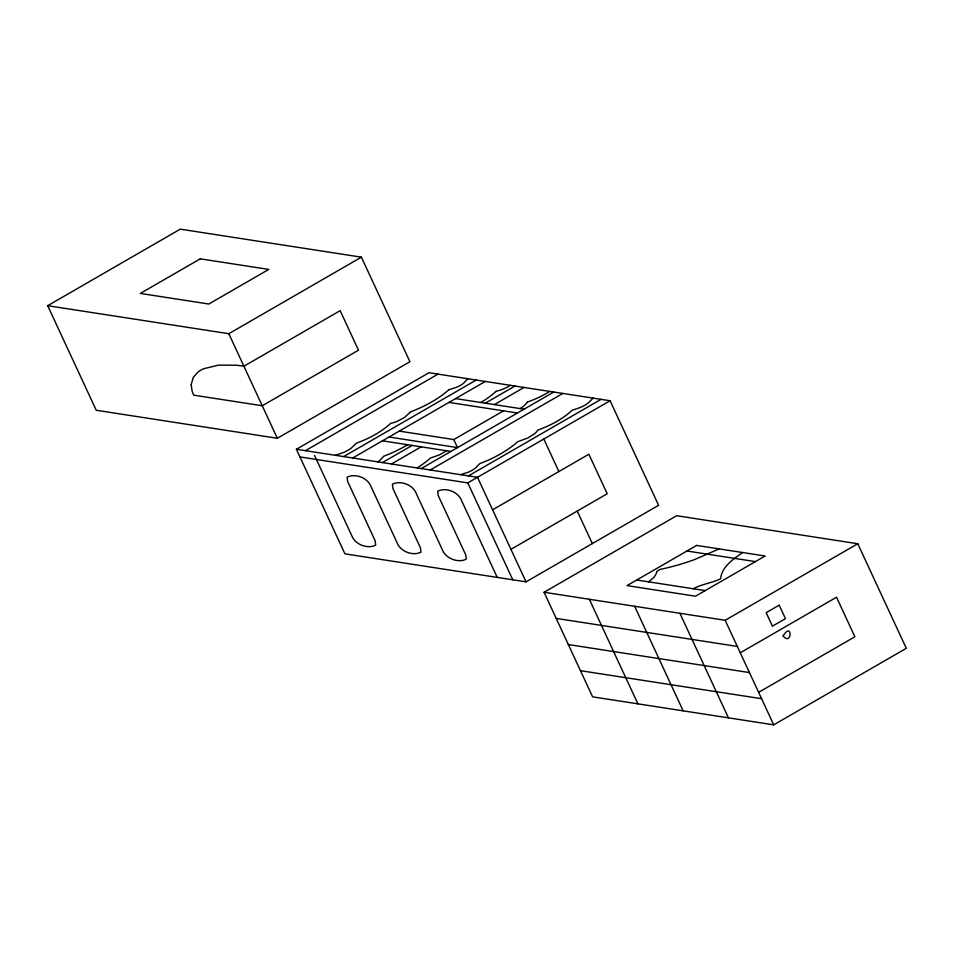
<?xml version="1.0" encoding="UTF-8"?>
<svg xmlns="http://www.w3.org/2000/svg" width="954" height="954" viewBox="0 0 954 954"><rect width="100%" height="100%" fill="white"/><g stroke="black" fill="none" stroke-linecap="round" stroke-linejoin="round"><path stroke-width="1.43" d="M467.913 378.75L463.62 383.198A33.163 19.152 0 0 1 456.429 387.348L448.738 389.828M593.185 398.128L588.32 402.898A39.674 22.908 0 0 1 580.449 407.441L572.197 410.256L570.504 411.758A107.408 62.01 0 0 1 540.453 429.133L537.829 430.087A30.445 17.577 0 0 1 534.812 433.545L527.8 438.017L517.783 441.666A131.592 75.974 0 0 1 479.802 463.62L475.486 468.044A33.163 19.152 0 0 1 468.295 472.194L460.603 474.675M410.733 411.77L404.424 417.542L396.661 421.596A30.445 17.577 0 0 1 390.687 423.337L389.005 424.852A107.408 62.01 0 0 1 358.942 442.215L356.319 443.181L351.466 447.951A39.674 22.908 0 0 1 343.595 452.494L335.331 455.296M446.508 450.753L439.722 454.772L430.409 458.087A132.546 76.523 0 0 1 417.125 467.949M742.546 552.509C733.495 559.104 721.773 566.545 720.592 578.78C711.994 583.073 701.858 583.931 693.331 588.773M648.589 581.845L653.728 577.492A30.611 17.673 0 0 0 656.865 571.327L660.144 569.419A181.439 104.749 0 0 0 694.5 559.604L719.221 548.908M47.7 305.697L180.282 229.151L361.399 257.163L409.922 361.733L277.34 438.28L96.235 410.256L47.7 305.697L228.817 333.709L361.399 257.163M296.396 449.274L428.978 372.728L610.095 400.752L658.618 505.31L526.036 581.857L344.919 553.845L296.396 449.274L477.501 477.298L526.036 581.857M305.447 450.67L438.029 374.123M343.667 456.584L476.249 380.038M352.718 457.992L485.3 381.445M382.423 462.583L412.128 445.435M485.3 403.184L515.005 386.036M391.474 463.978L421.179 446.83M494.351 404.591L524.056 387.431M399.249 431.113L453.782 439.555L503.497 410.852M421.191 468.581L553.773 392.034M430.242 469.976L562.824 393.43M468.462 475.891L601.044 399.344M299.95 456.93L467.806 482.891L610.095 400.752M492.598 509.806L588.856 454.235L607.197 493.767L510.95 549.337M544.078 592.267L676.66 515.72L857.765 543.744L906.3 648.303L773.718 724.849L592.601 696.837L544.078 592.267L725.183 620.291L857.765 543.744M740.28 652.81L836.527 597.228L854.879 636.771L758.621 692.342M455.595 398.593L524.068 409.183M448.964 402.409L517.438 413.01M389.041 437.015L457.515 447.605L453.782 439.555M382.423 440.831L450.896 451.433M686.952 551.007L755.425 561.608M636.723 580.008L705.197 590.598M556.206 618.407L737.323 646.43M568.334 644.558L749.45 672.57M580.473 670.698L761.578 698.71M725.183 620.291L773.718 724.849M679.904 613.291L728.439 717.849M634.625 606.279L683.159 710.849M543.804 439.019L558.889 471.538M577.242 511.07L592.327 543.589M589.357 599.279L637.88 703.837M467.806 482.891L512.787 579.805M497.225 577.397L461.581 500.611C458.373 491.763 445.756 487.077 437.683 491.191L438.196 495.484L465.743 554.882L466.267 559.163C458.194 563.289 445.578 558.591 442.358 549.742L416.302 493.612C413.094 484.763 400.477 480.065 392.404 484.191L392.917 488.484L420.464 547.87L420.988 552.163C412.915 556.277 400.298 551.591 397.079 542.743L371.034 486.612C367.815 477.763 355.198 473.065 347.125 477.191L347.638 481.472L375.184 540.87L375.709 545.151C367.636 549.277 355.019 544.579 351.799 535.731L314.51 455.392M228.817 333.709L277.34 438.28M377.772 461.867A36.359 20.988 0 0 0 383.544 456.298A131.437 75.891 0 0 0 407.513 444.731M496.02 391.367A108.255 62.499 0 0 1 480.756 402.493M527.347 402.159A31.625 18.257 0 0 1 520.109 408.562M510.402 385.344A41.702 24.077 0 0 1 496.008 391.355M549.731 391.414A107.79 62.237 0 0 1 527.3 402.135M448.762 389.84A131.592 75.974 0 0 1 410.745 411.782M191.205 384.641L192.028 390.746A69.403 40.068 0 0 0 193.781 395.171L262.255 405.76L358.501 350.19L340.161 310.658L243.902 366.229A69.403 40.068 0 0 0 236.246 365.215L218.478 365.132L203.655 368.745A28.513 16.456 0 0 0 198.146 371.929L193.245 377.367L191.205 384.641M783.091 635.865C791.975 646.872 792.762 620.744 783.091 635.865M200.268 258.832L140.345 293.427L208.819 304.028L268.754 269.422L200.268 258.832M696.647 545.414L627.016 585.613L695.502 596.202L765.12 556.003L696.647 545.414M779.179 605.158L766.157 612.671L772.418 626.17L785.452 618.645L779.179 605.158"/></g></svg>
